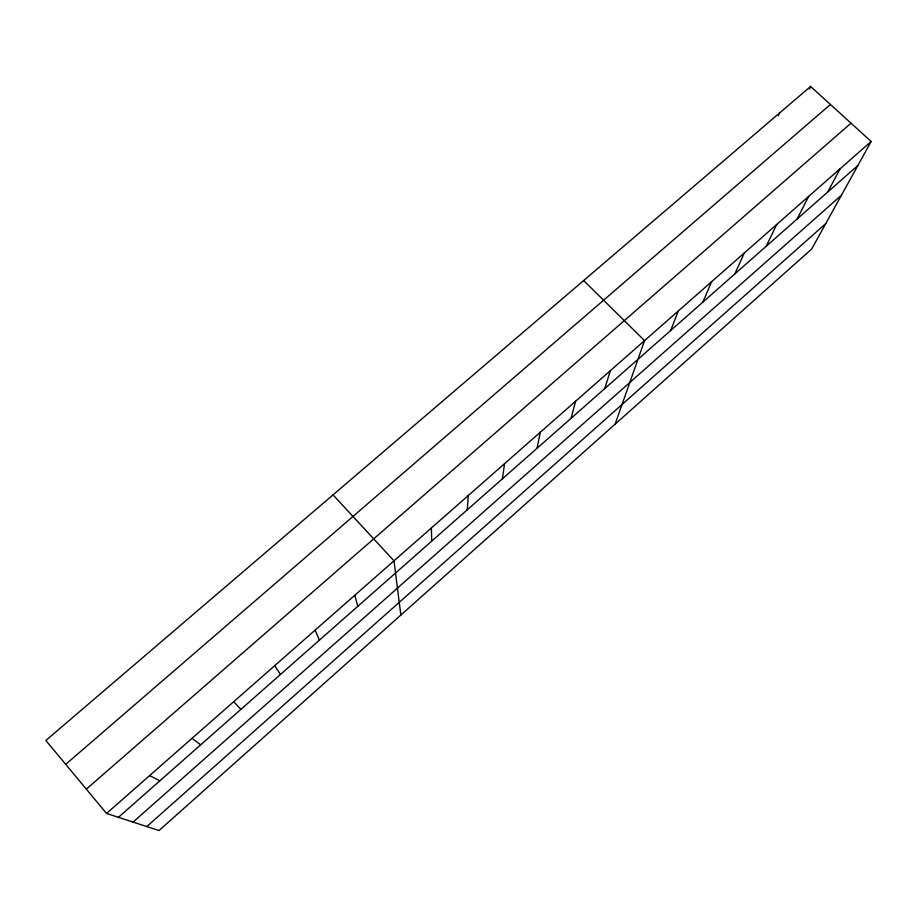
<?xml version="1.0" encoding="UTF-8"?>
<svg xmlns="http://www.w3.org/2000/svg" width="917" height="917" viewBox="0 0 917 917"><rect width="100%" height="100%" fill="white"/><g stroke="black" fill="none" stroke-linecap="round" stroke-linejoin="round"><path stroke-width="1.38" d="M467.292 509.783L468.243 495.57M502.401 478.834L504.545 463.67M537.007 448.321L540.319 432.228M571.131 418.244L575.567 401.256M604.784 388.579L610.309 370.72M615.101 424.181L644.548 340.631L583.659 280.545M670.682 330.487L678.305 310.966M778.407 115.657L779.507 113.055M702.949 302.037L711.581 281.714M809.47 88.995L810.605 86.462L871.15 141.482L811.683 249.034L159.008 830.538L106.544 813.448L45.85 740.466L810.605 86.462M734.792 273.965L744.398 252.886M766.188 246.283L776.745 224.447M797.171 218.968L808.645 196.41M827.742 192.02L840.11 168.751M146.8 826.561L825.77 223.565M133.068 822.091L841.439 195.229M118.442 817.322L857.911 165.427M106.544 813.448L871.15 141.482M86.347 789.147L851.022 123.187M65.703 764.342L830.435 104.481M149.62 775.587L159.902 780.78M191.997 738.345L200.708 744.799M233.697 701.7L240.884 709.38M333.02 494.882L394.001 560.826L400.855 615.066M274.733 665.639L280.442 674.511M315.116 630.151L319.391 640.169M354.868 595.213L357.756 606.355M431.403 527.951L431.678 541.179"/></g></svg>
